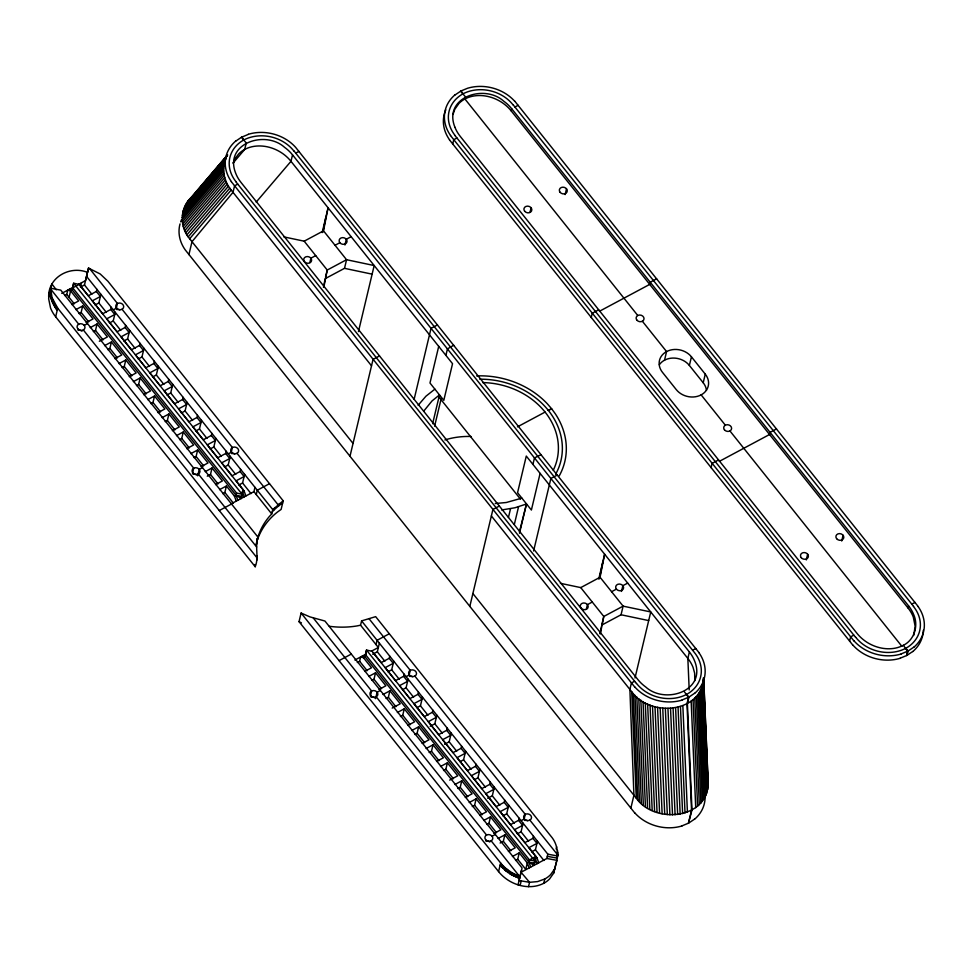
<?xml version="1.0" encoding="UTF-8"?>
<svg xmlns="http://www.w3.org/2000/svg" width="973" height="973" viewBox="0 0 973 973"><rect width="100%" height="100%" fill="white"/><g stroke="black" fill="none" stroke-linecap="round" stroke-linejoin="round"><path stroke-width="1.46" d="M371.455 651.18L378.351 647.495L360.557 625.201L361.591 620.896L375.663 616.651L550.876 836.135C557.432 843.603 558.879 853.929 556.155 863.197M257.894 537.06C254.658 546.862 259.195 557.164 255.206 566.748L55.668 316.797L57.2 310.338C52.457 304.233 48.918 296.096 50.73 288.276L60.764 290.124L257.894 537.06L256.872 541.365L257.991 536.926A80.662 67.113 13.4 0 1 269.485 516.347L271.747 513.951L272.768 509.633L283.167 500.791L107.954 281.306L100.17 273.948L88.494 268.086L84.481 284.967L80.455 287.12L81.477 282.815M50.158 289.954L48.65 298.735L50.547 308.015A38.385 31.927 13.4 0 0 55.668 316.797M257.249 558.125L57.711 308.173L51.958 297.543L50.73 288.276M547.312 856.337L557.371 858.15L557.541 850.487M914.669 630.528L914.705 628.655M353.041 443.42L189.662 238.762C179.044 226.721 179.652 206.325 192.727 196.278M371.528 365.824L231.185 190.039C224.021 181.331 221.272 168.609 226.125 158.149L184.602 206.872M472.878 593.53L636.269 798.188C654.367 824.472 708.32 819.278 708.174 782.815L703.734 679.361M555.802 864.644L553.625 873.219L549.575 878.96A28.193 23.449 13.4 0 1 543.749 883.302C531.83 889.48 516.931 886.598 506.361 878.972A38.385 31.927 13.4 0 1 498.59 871.613L299.039 621.662L301.107 613.051L309.913 616.882L324.933 621.029L522.063 867.965L518.037 884.846M694.807 680.65L694.649 673.134L693.068 667.429A39.151 32.571 13.4 0 0 687.85 658.453L526.284 456.069L517.563 492.715L531.392 510.034L540.112 473.389M48.674 296.911C48.127 277.098 70.165 265.325 87.509 272.379L88.494 268.086M256.446 544.807L257.577 538.288M72.622 287.546L72.221 290.003L236.05 495.233L241.061 498.541L242.095 494.235L73.644 283.24L72.622 287.546L61.749 293.36M365.471 654.379L365.07 656.836L528.911 862.066L533.922 865.386L535.855 856.459L372.027 651.241L366.505 650.073L365.471 654.379L354.89 660.035M64.753 295.512L66.76 294.442L67.794 290.124L70.603 290.866L72.221 290.003L73.644 283.24L79.178 284.396L243.007 489.626L241.584 496.388L236.05 495.233L234.444 496.084L226.393 486.014L219.594 489.638M322.89 232.267L326.04 216.42M358.453 331.574L374.179 265.544L346.558 259.718L323.51 230.844L328.083 207.796L322.172 232.608M323.462 287.315L325.177 278.667L344.503 268.341L372.124 274.155M323.802 287.339L327.232 270.044L304.184 241.182L283.836 236.889M365.982 652.226L365.07 656.836L363.464 657.699L360.642 656.97L359.621 661.275L357.31 662.504M365.58 654.683L366.505 650.073L534.943 861.069L529.421 859.913L365.58 654.683L365.07 656.836L362.248 656.106M530.699 867.101L528.911 862.066L529.421 859.913L535.855 856.459L534.432 863.221L528.911 862.066L527.293 862.929L525.761 869.388L517.709 859.305L519.254 852.847L527.293 862.929L529.093 867.965M599.441 578.692L602.591 562.844M635.004 677.986L650.742 611.956L623.109 606.143L600.061 577.269L604.647 554.221L598.736 579.032M600.025 633.739L601.448 626.539M600.353 633.764L603.795 616.468L580.747 587.607L560.387 583.314M241.061 498.541L243.007 489.626M533.922 865.386L535.345 858.624L536.962 857.76L538.75 862.796M491.365 515.945L631.708 691.73C649.514 717.101 701.059 713.586 703.625 678.57L708.186 785.029M50.195 292.277L50.693 290.112M50.304 294.114L50.803 291.961M50.547 295.974L51.058 293.822M50.924 297.847L51.435 295.683M51.447 299.708L51.958 297.543M52.092 301.545L52.603 299.392M52.87 303.381L53.381 301.216M53.783 305.181L54.281 303.017M54.804 306.945L55.315 304.78M55.948 308.66L56.458 306.507M57.2 310.338L57.711 308.173M256.884 555.899L256.75 560.29M272.258 511.786L274.179 509.767L274.69 507.602M274.179 509.767L278.85 505.705L279.36 503.54M256.179 544.065A80.662 67.113 13.4 0 1 277.305 512.163L281.124 509.414L283.167 500.791M49.696 292.605L50.207 290.453M69.071 297.324L70.603 290.866L78.655 300.937L71.856 304.573M79.178 284.396L72.732 287.85L72.221 290.003L69.399 289.273M78.983 313.586L81.136 312.442L82.681 305.972L93.031 318.949L86.232 322.586M80.273 285.697L88.312 295.78L96.363 291.474L96.886 289.309M95.086 304.975L98.845 302.968L100.9 294.345M93.359 331.598L95.512 330.443L97.045 323.985L107.395 336.95L99.343 341.255M96.363 291.474L100.389 296.51L92.338 300.815L102.688 313.78L110.74 309.475L111.25 307.322M109.463 322.987L113.221 320.968L115.276 312.357M116.201 308.66L117.441 303.479L89.455 268.414M107.735 349.599L109.876 348.443L111.421 341.985L121.771 354.95L114.875 358.636M110.74 309.475L114.765 314.51L106.714 318.816L117.064 331.781L125.116 327.475L125.626 325.323M123.839 340.988L127.597 338.981L129.64 330.358M122.099 367.599L124.252 366.456L125.797 359.986L136.147 372.951L129.239 376.648M125.116 327.475L129.129 332.511L121.078 336.816L131.428 349.781L139.48 345.476L140.003 343.323M138.202 358.988L141.961 356.982L144.016 348.358M136.475 385.6L138.628 384.457L140.161 377.986L150.511 390.951L143.615 394.649M139.48 345.476L143.505 350.511L135.454 354.817L145.804 367.782L153.856 363.476L154.366 361.324M152.579 376.989L156.337 374.982L158.392 366.359M150.851 403.6L152.992 402.457L154.537 395.987L164.887 408.964L157.991 412.649M188.92 254.622L191.997 241.693L233.009 192.313L234.554 185.855L237.777 184.128M153.856 363.476L157.881 368.512L149.83 372.817L160.18 385.795L168.232 381.489L168.743 379.324M166.955 394.989L170.713 392.983L172.756 384.359M165.228 421.613L167.368 420.458L168.913 413.999L179.263 426.965L172.355 430.65M168.232 381.489L172.245 386.524L164.194 390.83L174.544 403.795L182.596 399.489L183.119 397.337M181.319 413.002L185.077 410.983L187.132 402.372M179.591 439.614L181.744 438.47L183.277 432L193.639 444.965L186.731 448.662M182.596 399.489L186.621 404.525L178.57 408.83L188.92 421.796L196.972 417.49L197.483 415.337M195.695 431.003L199.453 428.996L201.508 420.372M193.968 457.614L196.108 456.471L197.653 450L208.003 462.966L201.107 466.663M192.496 473.377L193.724 468.195L83.325 329.969M197.714 475.833L199.246 469.363L202.481 467.636M196.972 417.49L200.997 422.525L192.946 426.831L203.296 439.796L211.348 435.49L211.859 433.338M210.071 449.003L213.829 446.996L215.884 438.373M207.261 476.198L210.484 474.471L212.029 468.001L222.379 480.966L215.58 484.603M689.383 651.983A39.151 32.571 13.4 0 1 694.613 660.971C706.739 690.854 665.35 704.732 645.817 687.06A39.151 32.571 13.4 0 1 637.862 679.543L240.988 182.401A39.151 32.571 13.4 0 1 235.77 173.425C223.644 143.53 265.033 129.652 284.554 147.324A39.151 32.571 13.4 0 1 292.52 154.853L290.976 161.311L256.203 202.104M211.348 435.49L215.361 440.526L207.31 444.831L217.672 457.796L225.712 453.491L226.235 451.338M224.435 467.004L228.193 464.997L230.248 456.373M231.148 452.7L232.389 447.519L122.051 309.256M222.708 493.627L224.86 492.472L226.393 486.014M225.712 453.491L229.737 458.526L221.686 462.832L232.036 475.809L240.088 471.504L240.599 469.339M72.732 287.85L236.573 493.068L236.05 495.233L237.85 500.268M238.811 485.016L242.569 482.997L244.624 474.374M231.635 503.588L253.953 491.657L254.975 487.351M309.852 262.503L310.886 258.198L315.714 255.619M256.252 494.539L257.286 490.234L269.509 483.678M325.517 277.232L327.232 270.044L346.558 259.718L344.503 268.341M344.929 245.001L346.303 239.249L351.131 236.67M349.964 456.349L373.06 359.353L379.506 355.911M452.713 144.04L453.734 139.735L456.957 138.008M414.109 399.392L431.027 328.351L437.473 324.909M438.714 346.376L429.981 383.009L443.81 400.329L452.542 363.695L290.976 161.311A39.151 32.571 13.4 0 0 283.021 153.783C274.204 147.482 262.783 144.418 252.08 146.716A28.995 24.118 13.4 0 0 238.738 153.843L235.43 158.149L233.265 163.099M376.052 644.6L377.074 640.295L389.322 633.751M445.902 355.376L447.434 348.906L453.71 345.245M372.732 654.257L377.329 651.801L379.385 643.177M432.632 423.681L439.492 394.916L432.048 400.912L423.814 411.032M371.844 680.431L373.985 679.276L375.529 672.817L385.88 685.783L379.081 689.419M434.615 426.15L441.304 398.066M370.372 696.182L371.601 691.012L313.318 618.001M913.659 635.503L915.216 626.503L913.282 617.004A39.151 32.571 13.4 0 0 908.052 608.016L511.19 110.886L511.701 108.733A39.151 32.571 13.4 0 0 503.746 101.204C484.226 83.532 442.824 97.409 454.95 127.305M375.578 698.638L377.123 692.18L380.358 690.453M373.121 652.53L381.173 662.613L389.224 658.307L389.735 656.155M387.947 671.82L391.693 669.801L393.749 661.19M386.062 698.517L388.361 697.276L389.905 690.818L400.256 703.783L392.204 708.089M389.224 658.307L393.238 663.343L385.186 667.648L395.537 680.614L403.588 676.308L404.099 674.155M402.615 689.65L406.069 687.814L408.125 679.19M409.025 675.505L410.253 670.336L369.217 618.937M400.426 716.517L402.737 715.289L404.269 708.818L414.62 721.784L407.821 725.42M530.066 212.078L531.088 207.772M403.588 676.308L407.614 681.343L399.562 685.649L409.913 698.614L417.964 694.308L418.475 692.156M416.991 707.663L420.445 705.814L422.501 697.191M414.802 734.518L417.101 733.289L418.645 726.819L428.996 739.784L422.197 743.421M417.964 694.308L421.978 699.344L413.939 703.649L424.289 716.615L432.34 712.309L432.851 710.156M430.212 726.272L434.822 723.815L436.865 715.191M429.178 752.518L431.477 751.29L433.021 744.819L443.372 757.797L436.573 761.433M565.143 194.576L566.517 188.823M469.801 606.459L492.91 509.475L499.344 506.033M432.34 712.309L436.354 717.344L428.302 721.65L438.653 734.627L446.704 730.322L447.227 728.157M444.588 744.284L449.185 741.815L451.241 733.192M443.542 770.519L445.853 769.29L447.385 762.832L457.736 775.797L449.684 780.103M508.441 517.466L510.545 508.672M446.704 730.322L450.73 735.357L442.679 739.662L453.029 752.628L461.08 748.322L461.591 746.169M514.364 524.362L518.56 506.726M532.924 464.389L534.469 457.93L541.085 454.695M460.107 761.664L463.562 759.816L465.617 751.205M519.412 532.036L526.49 503.892L519.485 533.289M457.918 788.531L460.217 787.303L461.761 780.832L472.112 793.798L465.313 797.434M461.08 748.322L465.106 753.357L457.055 757.663L467.405 770.628L475.456 766.323L475.967 764.17M474.483 779.665L477.938 777.828L479.981 769.205M533.605 550.973L550.876 478.473L557.31 475.031M472.294 806.532L474.593 805.303L476.138 798.833L486.488 811.798L479.689 815.435M591.219 317.551L592.253 313.245L598.687 309.791M475.456 766.323L479.47 771.358L471.419 775.663L481.769 788.629L489.82 784.323L490.343 782.17M487.704 798.286L492.302 795.829L494.357 787.206M486.816 824.447L488.969 823.304L490.501 816.834L500.852 829.799L494.053 833.435M489.82 784.323L493.846 789.358L485.795 793.664L496.145 806.629L504.196 802.324L504.707 800.171M502.919 815.836L506.678 813.829L508.733 805.206M500.122 843.032L503.333 841.304L504.878 834.846L515.228 847.811L508.429 851.448M498.577 871.613L500.645 863.002L301.107 613.051M504.196 802.324L508.222 807.359L500.171 811.664L510.521 824.642L518.573 820.336L519.083 818.171M517.295 833.837L521.054 831.83L523.097 823.207M524.033 819.509L525.262 814.34L414.863 676.113M586.415 608.928L587.437 604.622L592.265 602.044M518.573 820.336L522.586 825.372L514.535 829.677L524.885 842.642L532.936 838.337L533.459 836.184M531.659 851.849L535.418 849.83L537.473 841.219M664.523 360.205L666.578 351.581L642.375 321.272M546.802 858.49L556.86 860.314L554.683 868.889L550.621 874.63A28.193 23.449 13.4 0 1 544.807 878.972L537.619 881.587L529.567 882.316L521.042 872.27L546.802 858.49L547.823 854.185L361.591 620.896M621.492 591.426L622.866 585.673L627.694 583.095M621.054 614.766L623.109 606.143L603.795 616.468L601.74 625.092L621.054 614.766L648.687 620.579M706.459 390.295A17.964 14.948 13.4 0 0 703.211 382.766L689.383 365.447L691.438 356.823A17.964 14.948 13.4 0 0 666.578 351.581A17.964 14.948 13.4 0 0 662.455 372.318L676.284 389.638A17.964 14.948 13.4 0 0 701.144 394.88L725.347 425.189M703.211 382.766L705.267 374.143L691.438 356.823M711.068 467.672L712.09 463.355L718.536 459.913M630.845 808.186L633.922 795.257L629.884 689.443L631.416 682.985L634.639 681.258M681.939 825.882L688.458 823.182L691.548 810.254L686.987 703.795L688.519 697.325L684.128 691.45M688.458 823.182L691.973 810.023L687.412 703.564L688.945 697.094L694.588 693.299M806.276 559.937L807.651 554.196M841.706 541L843.068 535.247M849.575 641.171L850.609 636.865L853.832 635.138M908.064 608.016L908.575 605.863L511.701 108.733M900.159 658.21L906.678 655.522L907.712 651.205L903.321 645.33C891.11 651.667 875.846 648.748 865.009 640.952A39.151 32.571 13.4 0 1 857.055 633.423L460.18 136.293A39.151 32.571 13.4 0 1 454.95 127.305M906.678 655.522L908.137 650.986L913.769 647.179M521.552 870.117L519.047 880.529L529.567 882.316L528.509 886.646M88.02 270.226L85.502 280.662L78.46 284.42M519.57 878.376L511.579 874.873L506.167 871.188L501.484 866.761L502.007 864.62L500.645 863.002M502.956 868.317L503.479 866.165L502.007 864.62M504.513 869.789L505.036 867.636L503.479 866.165M506.167 871.188L506.69 869.047L505.036 867.636M507.906 872.513L508.417 870.361L506.69 869.047M509.706 873.742L510.229 871.589L508.417 870.361M511.579 874.873L512.102 872.72L510.229 871.589M513.513 875.907L514.036 873.754L512.102 872.72M515.495 876.843L516.018 874.691L514.036 873.754M517.514 877.658L518.037 875.518L516.018 874.691M556.118 848.918L556.641 846.765M557.261 854.501L557.784 852.348M557.371 856.349L557.894 854.197M520.117 885.442L521.175 881.112M543.749 883.302L544.807 878.972M553.625 873.219L554.683 868.889M48.845 295.111L49.903 290.781M50.864 288.336L51.922 284.007L56.264 289.796M257.067 540.453L257.383 539.212M453.029 114.437L454.792 109.304L458.952 103.418A28.995 24.118 13.4 0 1 472.343 96.266C483.046 94.016 494.43 97.057 503.236 103.357A39.151 32.571 13.4 0 1 511.19 110.886M418.122 405.303L425.931 396.218L434.882 389.151M188.008 201.18L227.609 154.731M186.719 203.004L227.281 155.412M196.595 191.754L198.516 189.48M202.384 184.955L227.5 155.485M185.575 204.902L226.15 157.31M195.573 193.688L199.429 189.151M201.362 186.889L205.23 182.352M208.125 178.959L211.019 175.554M213.926 172.16L216.821 168.755M219.716 165.361L222.61 161.956M183.775 208.903L225.31 160.18M183.119 210.983L224.654 162.26M182.62 213.111L224.155 164.388M182.304 215.276L223.826 166.565M182.146 217.478L223.681 168.755M182.158 219.679L223.693 170.968M182.34 221.905L223.875 173.182M233.119 163.002L244.709 149.404L246.254 142.946L241.438 137.29L235.794 141.097M182.693 224.118L224.228 175.395M183.216 226.32L224.751 177.597M183.909 228.509L225.444 179.786M184.761 230.662L226.283 181.939M185.77 232.778L227.293 184.055M186.925 234.846L228.46 186.123M188.239 236.853L229.774 188.142M189.662 238.762L231.185 190.039M454.987 94.977L461.044 90.939L467.563 88.251A40.258 33.496 13.4 0 1 514.681 101.228M694.527 819.157L688.884 822.951M912.747 651.484L907.104 655.291M278.85 505.705L282.656 502.956M440.234 396.169L438.981 397.069L520.421 499.088M903.321 645.33C914.328 639.991 918.609 625.797 913.793 614.851A39.151 32.571 13.4 0 0 908.575 605.863M551.63 408.757L548.31 410.351L551.63 408.757L555.303 413.793A79.871 66.444 13.4 0 1 559.244 475.858M241.438 137.29L248.383 134.359M295.743 153.126L298.954 151.411M75.882 309.609L82.681 305.972M84.237 325.359L87.497 323.608M113.269 309.84L116.517 308.088A3.989 3.32 13.4 0 0 123.352 308.003A3.989 3.32 13.4 0 0 119.363 303.004A3.989 3.32 13.4 0 0 116.517 308.088M90.246 327.621L97.045 323.985M514.924 107.006L518.147 105.291M104.622 345.622L111.421 341.985M304.184 241.182L323.51 230.844M335.028 245.281L339.869 242.703A3.989 3.32 13.4 0 0 346.692 242.618A3.989 3.32 13.4 0 0 342.703 237.619A3.989 3.32 13.4 0 0 339.869 242.703M118.998 363.622L125.797 359.986M133.362 381.623L140.161 377.986M147.738 399.623L154.537 395.987M162.114 417.636L168.913 413.999M176.478 435.636L183.277 432M190.854 453.637L197.653 450M228.241 453.856L231.465 452.129A3.989 3.32 13.4 0 0 238.3 452.044A3.989 3.32 13.4 0 0 234.298 447.045A3.989 3.32 13.4 0 0 231.465 452.129M205.23 471.637L212.029 468.001M245.901 495.962L244.101 490.927L242.496 491.779L244.284 496.826M231.513 504.014L219.278 510.545M656.653 278.789L650.219 282.243L649.709 284.396L599.465 311.263M517.429 426.867L545.087 412.078M339.078 660.631L351.314 654.075M776.503 428.911L770.057 432.353L769.546 434.505L719.302 461.384M364.705 671.419L371.504 667.782L363.464 657.699M368.731 676.454L375.529 672.817M406.118 676.673L409.341 674.946A3.989 3.32 13.4 0 0 416.164 674.861A3.989 3.32 13.4 0 0 412.175 669.862A3.989 3.32 13.4 0 0 409.341 674.946M580.747 587.607L600.061 577.269M382.997 694.503L389.905 690.818M611.591 591.706L616.42 589.127A3.989 3.32 13.4 0 0 623.243 589.042A3.989 3.32 13.4 0 0 619.254 584.043A3.989 3.32 13.4 0 0 616.42 589.127M397.373 712.504L404.269 708.818M411.749 730.516L418.645 726.819M426.113 748.517L433.021 744.819M440.489 766.517L447.385 762.832M692.606 650.256L695.829 648.541M454.865 784.518L461.761 780.832M469.229 802.53L476.138 798.833M483.703 820.47L490.501 816.834M911.798 604.136L915.009 602.421M492.07 836.221L495.33 834.469M521.09 820.689L524.35 818.95A3.989 3.32 13.4 0 0 531.173 818.865A3.989 3.32 13.4 0 0 527.184 813.866A3.989 3.32 13.4 0 0 524.35 818.95M498.079 838.471L504.878 834.846M512.455 856.483L519.254 852.847M515.556 860.46L517.709 859.305M521.881 498.127L506.276 502.506L495.233 503.528M526.065 504.123L514.972 507.76L501.679 509.961M682 700.025L688.945 697.094L686.439 694.333M901.18 653.905L908.137 650.986L905.62 648.213M360.557 625.201L356.969 625.943A80.662 67.113 13.4 0 1 329.324 626.284M547.823 854.185L557.87 856.021M236.573 493.068L242.095 494.235M518.037 875.518L520.093 876.223M299.039 621.662L301.387 622.829M460.618 91.17L465.435 96.826L464.924 98.978L637.765 315.495M551.423 408.502L547.276 403.722A79.871 66.444 13.4 0 0 476.661 375.919M514.766 101.18L918.257 606.605M853.978 640.976L450.499 135.551M852.956 645.281L449.465 139.857M634.797 687.096L231.306 181.671M634.737 812.954L185.162 249.793A40.258 33.496 13.4 0 1 180.029 223.912M500.122 865.155L501.484 866.761M513.136 104.768L913.574 606.374M729.957 430.966L901.862 646.303M455.169 135.77L855.608 637.376M293.955 150.888L694.394 652.494A36.22 30.139 13.4 0 1 686.537 694.454A36.22 30.139 13.4 0 1 636.549 683.435M292.52 154.853L689.383 651.983L687.85 658.441L689.2 689.93M235.989 181.89L636.427 683.496M236.998 453.296L278.023 504.707M529.871 820.117L557.882 855.182M86.524 276.344L272.768 509.633M240.088 471.504L244.114 476.539L236.062 480.844L244.101 490.927M532.936 838.337L536.962 843.372L528.911 847.678L536.962 857.76M253.953 491.657L271.747 513.951M84.481 284.967L91.827 294.174M98.845 302.968L106.373 312.406M113.221 320.968L120.749 330.406M127.597 338.981L135.125 348.407M141.961 356.982L149.489 366.407M156.337 374.982L163.865 384.408M170.713 392.983L178.241 402.421M185.077 410.983L192.605 420.421M199.453 428.996L206.981 438.422M213.829 446.996L221.358 456.422M228.193 464.997L235.721 474.423M242.569 482.997L251.034 493.615M377.329 651.801L384.858 661.239M391.693 669.801L399.222 679.239M406.069 687.814L413.598 697.24M420.445 705.814L427.974 715.24M434.822 723.815L442.35 733.241M449.185 741.815L456.714 751.253M463.562 759.816L471.09 769.254M477.938 777.828L485.466 787.254M492.302 795.829L499.83 805.255M506.678 813.829L514.206 823.255M521.054 831.83L528.582 841.268M535.418 849.83L543.931 860.497M66.76 294.442L74.228 303.795M81.136 312.442L88.665 321.868M95.512 330.443L103.041 339.881M109.876 348.443L117.405 357.882M124.252 366.456L131.781 375.882M138.628 384.457L146.157 393.883M152.992 402.457L160.521 411.883M167.368 420.458L174.897 429.896M181.744 438.47L189.273 447.896M196.108 456.471L203.637 465.897M210.484 474.471L218.013 483.897M224.86 492.472L233.325 503.077M359.621 661.275L367.149 670.701M373.985 679.276L381.513 688.714M388.361 697.276L395.889 706.714M402.737 715.289L410.265 724.715M417.101 733.289L424.629 742.715M431.477 751.29L439.005 760.716M445.853 769.29L453.382 778.728M460.217 787.303L467.745 796.729M474.593 805.303L482.121 814.729M488.969 823.304L496.498 832.73M503.333 841.304L510.861 850.743M50.718 289.127L78.716 324.191M198.334 473.973L256.629 546.984M376.21 696.79L486.549 835.053M491.158 840.83L519.144 875.895M699.076 652.713L295.585 147.3A40.258 33.496 13.4 0 0 248.334 134.286M461.044 90.939L463.136 93.931M241.863 137.059L243.943 140.051M535.345 858.624L537.145 863.659M234.444 496.084L236.232 501.131M254.841 564.522L255.206 566.748M707.991 780.601L708.174 782.815M703.321 677.926L708.028 787.218M702.993 680.212L707.712 789.383M702.652 685.053L707.213 791.511M701.995 687.145L706.556 793.603M701.168 689.176L705.729 795.634M700.183 691.146L704.744 797.605M699.052 693.044L703.613 799.502M697.763 694.856L702.324 801.314M696.327 696.595L700.888 803.053M694.746 698.225L699.307 804.683M693.044 699.757L697.605 806.216M691.158 701.217L695.731 807.675M682.851 705.668L687.412 812.127M680.455 706.495L685.016 812.954M678.059 707.152L682.62 813.61M675.59 707.675L680.151 814.133M673.085 708.052L677.646 814.51M670.531 708.295L675.092 814.754M667.952 708.38L672.513 814.839M665.35 708.332L669.91 814.79M662.747 708.137L667.308 814.596M660.156 707.785L664.717 814.243M657.566 707.298L662.126 813.756M655.011 706.678L659.572 813.136M652.494 705.912L657.055 812.37M650.037 705.011L654.598 811.47M647.629 703.978L652.19 810.436M645.281 702.822L649.842 809.281M643.031 701.545L647.592 808.004M640.854 700.159L645.427 806.617M638.787 698.65L643.348 805.121M636.829 697.045L641.389 803.516M634.98 695.354L639.541 801.813M633.253 693.554L637.814 800.013M631.708 691.73L636.269 798.188M513.014 104.841A36.22 30.139 13.4 0 0 463.026 93.809A36.22 30.139 13.4 0 0 455.291 135.709M913.452 606.447A36.22 30.139 13.4 0 1 905.729 648.346A36.22 30.139 13.4 0 1 855.741 637.315M450.584 135.515A40.258 33.496 13.4 0 1 454.914 94.916M449.562 139.82A40.258 33.496 13.4 0 1 445.804 109.864M900.195 658.295A40.258 33.496 13.4 0 1 853.041 645.233M901.229 653.99A40.258 33.496 13.4 0 1 854.063 640.927M918.171 606.641A40.258 33.496 13.4 0 1 913.842 647.24M923.316 630.297A40.258 33.496 13.4 0 1 912.82 651.545M705.267 374.143A17.964 14.948 13.4 0 1 701.144 394.88M659.366 364.693A17.964 14.948 13.4 0 1 689.383 365.447M116.809 309.596A3.989 3.32 13.4 0 1 119.837 309.901M78.083 330.309A3.989 3.32 13.4 0 1 82 331.136M193.092 474.313A3.989 3.32 13.4 0 1 197.008 475.14M231.756 453.637A3.989 3.32 13.4 0 1 234.785 453.941M524.642 820.458A3.989 3.32 13.4 0 1 527.67 820.762M485.916 841.171A3.989 3.32 13.4 0 1 489.82 841.998M370.968 697.13A3.989 3.32 13.4 0 1 374.873 697.957M409.633 676.454A3.989 3.32 13.4 0 1 412.661 676.746M293.834 150.961A36.22 30.139 13.4 0 0 243.846 139.93A36.22 30.139 13.4 0 0 236.111 181.829M479.798 379.215A75.87 63.123 13.4 0 1 555.644 474.216M482.657 382.584A71.88 59.803 13.4 0 1 553.26 470.251M444.904 439.942A71.88 59.803 13.4 0 1 471.066 436.488M681.988 825.955A40.258 33.496 13.4 0 1 634.822 812.905M180.686 221.832A40.258 33.496 13.4 0 1 181.501 219.789M705.097 797.957A40.258 33.496 13.4 0 1 694.6 819.217M682.037 700.11A40.258 33.496 13.4 0 1 634.883 687.047M698.979 652.761A40.258 33.496 13.4 0 1 694.661 693.36M231.404 181.623A40.258 33.496 13.4 0 1 235.721 141.036M524.654 211.214A3.989 3.32 13.4 0 0 531.477 211.129A3.989 3.32 13.4 0 0 527.488 206.13A3.989 3.32 13.4 0 0 524.654 211.214M560.071 192.265A3.989 3.32 13.4 0 0 566.906 192.18A3.989 3.32 13.4 0 0 562.905 187.181A3.989 3.32 13.4 0 0 560.071 192.265M836.634 538.689A3.989 3.32 13.4 0 0 843.457 538.604A3.989 3.32 13.4 0 0 839.468 533.605A3.989 3.32 13.4 0 0 836.634 538.689M801.205 557.638A3.989 3.32 13.4 0 0 808.04 557.553A3.989 3.32 13.4 0 0 804.039 552.555A3.989 3.32 13.4 0 0 801.205 557.638M724.435 429.798A3.989 3.32 13.4 0 0 731.258 429.725A3.989 3.32 13.4 0 0 727.269 424.714A3.989 3.32 13.4 0 0 724.435 429.798M636.853 320.105A3.989 3.32 13.4 0 0 643.676 320.02A3.989 3.32 13.4 0 0 639.687 315.021A3.989 3.32 13.4 0 0 636.853 320.105M77.804 328.801A3.989 3.32 13.4 0 0 84.627 328.716A3.989 3.32 13.4 0 0 80.637 323.717A3.989 3.32 13.4 0 0 77.804 328.801M192.812 472.805A3.989 3.32 13.4 0 0 199.635 472.72A3.989 3.32 13.4 0 0 195.646 467.721A3.989 3.32 13.4 0 0 192.812 472.805M485.624 839.663A3.989 3.32 13.4 0 0 492.46 839.577A3.989 3.32 13.4 0 0 488.47 834.579A3.989 3.32 13.4 0 0 485.624 839.663M370.689 695.622A3.989 3.32 13.4 0 0 377.512 695.537A3.989 3.32 13.4 0 0 373.523 690.538A3.989 3.32 13.4 0 0 370.689 695.622M580.99 608.064A3.989 3.32 13.4 0 0 587.826 607.979A3.989 3.32 13.4 0 0 583.836 602.98A3.989 3.32 13.4 0 0 580.99 608.064M304.44 261.64A3.989 3.32 13.4 0 0 311.263 261.555A3.989 3.32 13.4 0 0 307.273 256.556A3.989 3.32 13.4 0 0 304.44 261.64"/></g></svg>
